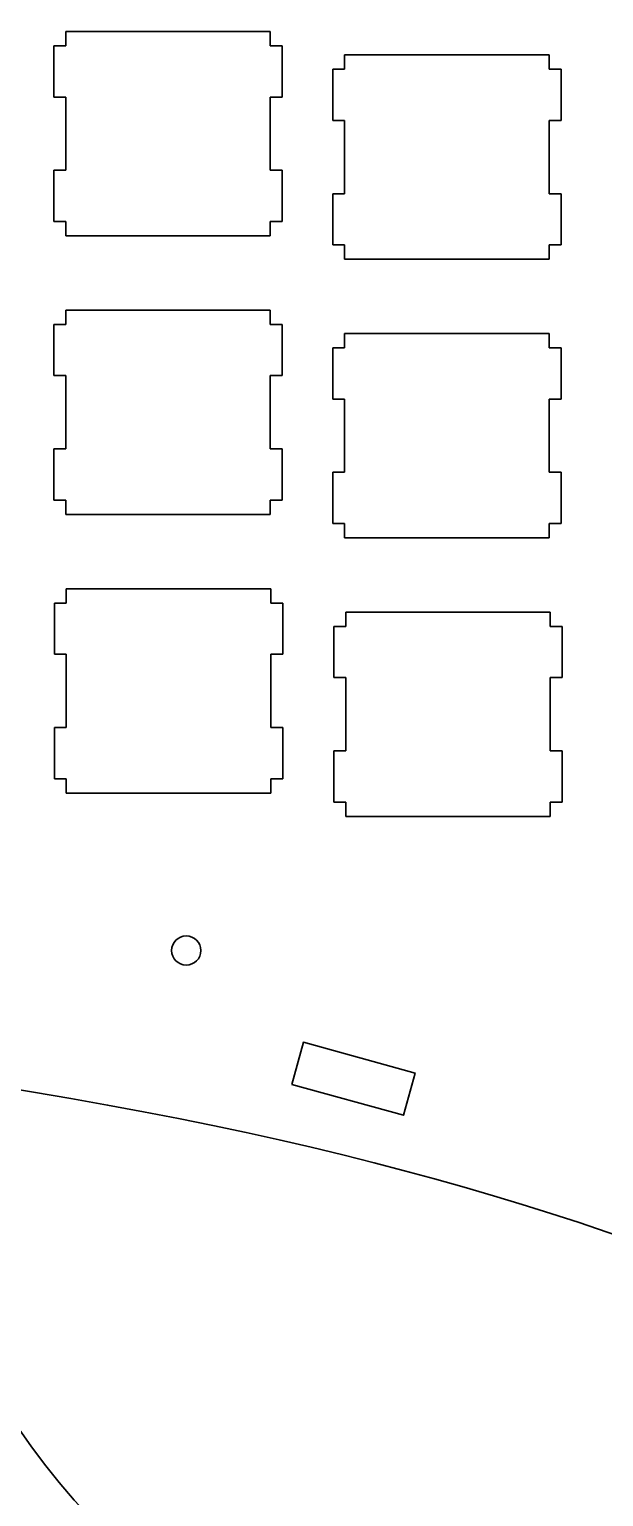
# Model space of a CAD drawing. Header units: inches. Extents: x -169 to 386, y -355 to 50.
# Drawn here: x -43.8 to -4.6, y -139.5 to -39.2 of the extents above; entities that cross this region are included whole.
import ezdxf

# ---------------------------------------------------------------- set-up
doc = ezdxf.new("R2010")
doc.units = ezdxf.units.IN
doc.header["$MEASUREMENT"] = 0
doc.layers.add('Lager 1', color=7, linetype='Continuous')

# ---------------------------------------------------------------- blocks, each defined once
blk = doc.blocks.new('block 3')
at = {"layer": 'Lager 1', "color": 178, "lineweight": 35, "true_color": 0x000001}
blk.add_open_spline([(-116.37, -95.12), (-116.37, -40.83), (-119.39, -2.15), (-119.39, -0.94), (-119.39, 0.26), (-119.28, 1.45), (-116.99, 1.45), (-114.7, 1.45), (-66.13, 1.62), (-63.72, 1.62), (-61.31, 1.62), (-61.14, 2.59), (-61.14, 4.21), (-61.14, 4.21), (-61.14, 4.42), (-61.14, 4.42), (-61.14, 5.52), (-60.24, 6.42), (-59.14, 6.42), (-59.14, 6.42), (-36.09, 6.42), (-36.09, 6.42), (-36.09, 6.42), (-35.55, 6.42), (-35.55, 6.42), (-34.45, 6.42), (-33.55, 7.31), (-33.55, 8.42), (-33.55, 8.42), (-33.55, 22.76), (-33.55, 22.76), (-33.55, 23.86), (-32.66, 24.75), (-31.55, 24.75), (-31.55, 24.75), (-1.09, 24.75), (-1.09, 24.75), (0.01, 24.75), (0.9, 23.86), (0.9, 22.76), (0.91, 19.09), (0.93, 11.78), (0.93, 9.22), (0.94, 8.59), (1.45, 8.08), (2.08, 8.08), (2.08, 8.08), (15.49, 8.08), (15.49, 8.08), (15.8, 8.08), (16.09, 8.2), (16.3, 8.42), (16.52, 8.64), (16.64, 8.92), (16.64, 9.23), (16.64, 11.33), (16.66, 20.17), (16.66, 22.67), (16.66, 23.14), (16.82, 23.59), (17.11, 23.96), (17.11, 23.96), (17.14, 23.99), (17.14, 23.99), (17.52, 24.47), (18.1, 24.75), (18.71, 24.75), (21.3, 24.75), (31.95, 24.75), (35.33, 24.75), (35.98, 24.75), (36.62, 24.61), (37.2, 24.33), (37.77, 24.05), (38.28, 23.65), (38.69, 23.14), (39.23, 22.47), (39.53, 21.67), (39.63, 20.82), (43.72, -15.01), (49.04, -67.49), (79.8, -81.73), (82.13, -82.81), (82.05, -84.36), (81.34, -85.95), (81.34, -85.95), (58.36, -134.18), (53.5, -144.29), (53.02, -145.27), (51.85, -145.69), (50.86, -145.23), (-2.7, -120.66), (-16.1, -111.54), (-107.22, -105.04), (-115.19, -104.47), (-116.37, -99.92), (-116.37, -95.12)], degree=3, knots=[0, 0, 0, 0, 1, 1, 1, 2, 2, 2, 3, 3, 3, 4, 4, 4, 5, 5, 5, 6, 6, 6, 7, 7, 7, 8, 8, 8, 9, 9, 9, 10, 10, 10, 11, 11, 11, 12, 12, 12, 13, 13, 13, 14, 14, 14, 15, 15, 15, 16, 16, 16, 17, 17, 17, 18, 18, 18, 19, 19, 19, 20, 20, 20, 21, 21, 21, 22, 22, 22, 23, 23, 23, 24, 24, 24, 25, 25, 25, 26, 26, 26, 27, 27, 27, 28, 28, 28, 29, 29, 29, 30, 30, 30, 31, 31, 31, 32, 32, 32, 32], dxfattribs=at)
blk = doc.blocks.new('block 8')
at = {"layer": 'Lager 1', "color": 178, "lineweight": 35, "true_color": 0x000001}
blk.add_open_spline([(-34.09, -102.17), (-34.09, -102.72), (-33.64, -103.17), (-33.09, -103.17), (-32.54, -103.17), (-32.09, -102.72), (-32.09, -102.17), (-32.09, -101.62), (-32.54, -101.17), (-33.09, -101.17), (-33.64, -101.17), (-34.09, -101.62), (-34.09, -102.17)], degree=3, knots=[0, 0, 0, 0, 1, 1, 1, 2, 2, 2, 3, 3, 3, 4, 4, 4, 4], dxfattribs=at)
blk = doc.blocks.new('block 11')
at = {"layer": 'Lager 1', "color": 178, "lineweight": 35, "true_color": 0x000001}
blk.add_lwpolyline([(-25.88, -111.33), (-18.25, -113.44), (-17.45, -110.55), (-25.08, -108.44), (-25.88, -111.33)], dxfattribs=at)
blk = doc.blocks.new('block 20')
at = {"layer": 'Lager 1', "color": 178, "lineweight": 35, "true_color": 0x000001}
blk.add_lwpolyline([(-25.88, -111.33), (-18.25, -113.44), (-17.45, -110.55), (-25.08, -108.44), (-25.88, -111.33)], dxfattribs=at)
blk = doc.blocks.new('block 83')
at = {"layer": 'Lager 1', "color": 178, "lineweight": 35, "true_color": 0x000001}
blk.add_lwpolyline([(-27.32, -77.43), (-41.29, -77.43)], dxfattribs=at)
blk = doc.blocks.new('block 84')
at = {"layer": 'Lager 1', "color": 178, "lineweight": 35, "true_color": 0x000001}
blk.add_lwpolyline([(-41.29, -77.43), (-41.29, -78.41)], dxfattribs=at)
blk = doc.blocks.new('block 85')
at = {"layer": 'Lager 1', "color": 178, "lineweight": 35, "true_color": 0x000001}
blk.add_lwpolyline([(-41.29, -78.41), (-42.1, -78.41)], dxfattribs=at)
blk = doc.blocks.new('block 86')
at = {"layer": 'Lager 1', "color": 178, "lineweight": 35, "true_color": 0x000001}
blk.add_lwpolyline([(-42.1, -78.41), (-42.1, -81.91)], dxfattribs=at)
blk = doc.blocks.new('block 87')
at = {"layer": 'Lager 1', "color": 178, "lineweight": 35, "true_color": 0x000001}
blk.add_lwpolyline([(-42.1, -81.91), (-41.29, -81.91)], dxfattribs=at)
blk = doc.blocks.new('block 88')
at = {"layer": 'Lager 1', "color": 178, "lineweight": 35, "true_color": 0x000001}
blk.add_lwpolyline([(-41.29, -81.91), (-41.29, -86.92)], dxfattribs=at)
blk = doc.blocks.new('block 89')
at = {"layer": 'Lager 1', "color": 178, "lineweight": 35, "true_color": 0x000001}
blk.add_lwpolyline([(-41.29, -86.92), (-42.1, -86.92)], dxfattribs=at)
blk = doc.blocks.new('block 90')
at = {"layer": 'Lager 1', "color": 178, "lineweight": 35, "true_color": 0x000001}
blk.add_lwpolyline([(-42.1, -86.92), (-42.1, -90.42)], dxfattribs=at)
blk = doc.blocks.new('block 91')
at = {"layer": 'Lager 1', "color": 178, "lineweight": 35, "true_color": 0x000001}
blk.add_lwpolyline([(-42.1, -90.42), (-41.29, -90.42)], dxfattribs=at)
blk = doc.blocks.new('block 92')
at = {"layer": 'Lager 1', "color": 178, "lineweight": 35, "true_color": 0x000001}
blk.add_lwpolyline([(-41.29, -90.42), (-41.29, -91.4)], dxfattribs=at)
blk = doc.blocks.new('block 93')
at = {"layer": 'Lager 1', "color": 178, "lineweight": 35, "true_color": 0x000001}
blk.add_lwpolyline([(-41.29, -91.4), (-27.32, -91.4)], dxfattribs=at)
blk = doc.blocks.new('block 94')
at = {"layer": 'Lager 1', "color": 178, "lineweight": 35, "true_color": 0x000001}
blk.add_lwpolyline([(-27.32, -91.4), (-27.32, -90.42)], dxfattribs=at)
blk = doc.blocks.new('block 95')
at = {"layer": 'Lager 1', "color": 178, "lineweight": 35, "true_color": 0x000001}
blk.add_lwpolyline([(-27.32, -90.42), (-26.5, -90.42)], dxfattribs=at)
blk = doc.blocks.new('block 96')
at = {"layer": 'Lager 1', "color": 178, "lineweight": 35, "true_color": 0x000001}
blk.add_lwpolyline([(-26.5, -90.42), (-26.5, -86.92)], dxfattribs=at)
blk = doc.blocks.new('block 97')
at = {"layer": 'Lager 1', "color": 178, "lineweight": 35, "true_color": 0x000001}
blk.add_lwpolyline([(-26.5, -86.92), (-27.32, -86.92)], dxfattribs=at)
blk = doc.blocks.new('block 98')
at = {"layer": 'Lager 1', "color": 178, "lineweight": 35, "true_color": 0x000001}
blk.add_lwpolyline([(-27.32, -86.92), (-27.32, -81.91)], dxfattribs=at)
blk = doc.blocks.new('block 99')
at = {"layer": 'Lager 1', "color": 178, "lineweight": 35, "true_color": 0x000001}
blk.add_lwpolyline([(-27.32, -81.91), (-26.5, -81.91)], dxfattribs=at)
blk = doc.blocks.new('block 100')
at = {"layer": 'Lager 1', "color": 178, "lineweight": 35, "true_color": 0x000001}
blk.add_lwpolyline([(-26.5, -81.91), (-26.5, -78.41)], dxfattribs=at)
blk = doc.blocks.new('block 101')
at = {"layer": 'Lager 1', "color": 178, "lineweight": 35, "true_color": 0x000001}
blk.add_lwpolyline([(-26.5, -78.41), (-27.32, -78.41)], dxfattribs=at)
blk = doc.blocks.new('block 102')
at = {"layer": 'Lager 1', "color": 178, "lineweight": 35, "true_color": 0x000001}
blk.add_lwpolyline([(-27.32, -78.41), (-27.32, -77.43)], dxfattribs=at)
blk = doc.blocks.new('block 103')
at = {"layer": 'Lager 1', "color": 178, "lineweight": 35, "true_color": 0x000001}
blk.add_lwpolyline([(-8.22, -79.03), (-22.19, -79.03)], dxfattribs=at)
blk = doc.blocks.new('block 104')
at = {"layer": 'Lager 1', "color": 178, "lineweight": 35, "true_color": 0x000001}
blk.add_lwpolyline([(-22.19, -79.03), (-22.19, -80.01)], dxfattribs=at)
blk = doc.blocks.new('block 105')
at = {"layer": 'Lager 1', "color": 178, "lineweight": 35, "true_color": 0x000001}
blk.add_lwpolyline([(-22.19, -80.01), (-23, -80.01)], dxfattribs=at)
blk = doc.blocks.new('block 106')
at = {"layer": 'Lager 1', "color": 178, "lineweight": 35, "true_color": 0x000001}
blk.add_lwpolyline([(-23, -80.01), (-23, -83.51)], dxfattribs=at)
blk = doc.blocks.new('block 107')
at = {"layer": 'Lager 1', "color": 178, "lineweight": 35, "true_color": 0x000001}
blk.add_lwpolyline([(-23, -83.51), (-22.19, -83.51)], dxfattribs=at)
blk = doc.blocks.new('block 108')
at = {"layer": 'Lager 1', "color": 178, "lineweight": 35, "true_color": 0x000001}
blk.add_lwpolyline([(-22.19, -83.51), (-22.19, -88.52)], dxfattribs=at)
blk = doc.blocks.new('block 109')
at = {"layer": 'Lager 1', "color": 178, "lineweight": 35, "true_color": 0x000001}
blk.add_lwpolyline([(-22.19, -88.52), (-23, -88.52)], dxfattribs=at)
blk = doc.blocks.new('block 110')
at = {"layer": 'Lager 1', "color": 178, "lineweight": 35, "true_color": 0x000001}
blk.add_lwpolyline([(-23, -88.52), (-23, -92.02)], dxfattribs=at)
blk = doc.blocks.new('block 111')
at = {"layer": 'Lager 1', "color": 178, "lineweight": 35, "true_color": 0x000001}
blk.add_lwpolyline([(-23, -92.02), (-22.19, -92.02)], dxfattribs=at)
blk = doc.blocks.new('block 112')
at = {"layer": 'Lager 1', "color": 178, "lineweight": 35, "true_color": 0x000001}
blk.add_lwpolyline([(-22.19, -92.02), (-22.19, -93)], dxfattribs=at)
blk = doc.blocks.new('block 113')
at = {"layer": 'Lager 1', "color": 178, "lineweight": 35, "true_color": 0x000001}
blk.add_lwpolyline([(-22.19, -93), (-8.22, -93)], dxfattribs=at)
blk = doc.blocks.new('block 114')
at = {"layer": 'Lager 1', "color": 178, "lineweight": 35, "true_color": 0x000001}
blk.add_lwpolyline([(-8.22, -93), (-8.22, -92.02)], dxfattribs=at)
blk = doc.blocks.new('block 115')
at = {"layer": 'Lager 1', "color": 178, "lineweight": 35, "true_color": 0x000001}
blk.add_lwpolyline([(-8.22, -92.02), (-7.41, -92.02)], dxfattribs=at)
blk = doc.blocks.new('block 116')
at = {"layer": 'Lager 1', "color": 178, "lineweight": 35, "true_color": 0x000001}
blk.add_lwpolyline([(-7.41, -92.02), (-7.41, -88.52)], dxfattribs=at)
blk = doc.blocks.new('block 117')
at = {"layer": 'Lager 1', "color": 178, "lineweight": 35, "true_color": 0x000001}
blk.add_lwpolyline([(-7.41, -88.52), (-8.22, -88.52)], dxfattribs=at)
blk = doc.blocks.new('block 118')
at = {"layer": 'Lager 1', "color": 178, "lineweight": 35, "true_color": 0x000001}
blk.add_lwpolyline([(-8.22, -88.52), (-8.22, -83.51)], dxfattribs=at)
blk = doc.blocks.new('block 119')
at = {"layer": 'Lager 1', "color": 178, "lineweight": 35, "true_color": 0x000001}
blk.add_lwpolyline([(-8.22, -83.51), (-7.41, -83.51)], dxfattribs=at)
blk = doc.blocks.new('block 120')
at = {"layer": 'Lager 1', "color": 178, "lineweight": 35, "true_color": 0x000001}
blk.add_lwpolyline([(-7.41, -83.51), (-7.41, -80.01)], dxfattribs=at)
blk = doc.blocks.new('block 121')
at = {"layer": 'Lager 1', "color": 178, "lineweight": 35, "true_color": 0x000001}
blk.add_lwpolyline([(-7.41, -80.01), (-8.22, -80.01)], dxfattribs=at)
blk = doc.blocks.new('block 122')
at = {"layer": 'Lager 1', "color": 178, "lineweight": 35, "true_color": 0x000001}
blk.add_lwpolyline([(-8.22, -80.01), (-8.22, -79.03)], dxfattribs=at)
blk = doc.blocks.new('block 163')
at = {"layer": 'Lager 1', "color": 178, "lineweight": 35, "true_color": 0x000001}
blk.add_lwpolyline([(-27.35, -58.38), (-41.32, -58.38)], dxfattribs=at)
blk = doc.blocks.new('block 164')
at = {"layer": 'Lager 1', "color": 178, "lineweight": 35, "true_color": 0x000001}
blk.add_lwpolyline([(-41.32, -58.38), (-41.32, -59.36)], dxfattribs=at)
blk = doc.blocks.new('block 165')
at = {"layer": 'Lager 1', "color": 178, "lineweight": 35, "true_color": 0x000001}
blk.add_lwpolyline([(-41.32, -59.36), (-42.13, -59.36)], dxfattribs=at)
blk = doc.blocks.new('block 166')
at = {"layer": 'Lager 1', "color": 178, "lineweight": 35, "true_color": 0x000001}
blk.add_lwpolyline([(-42.13, -59.36), (-42.13, -62.86)], dxfattribs=at)
blk = doc.blocks.new('block 167')
at = {"layer": 'Lager 1', "color": 178, "lineweight": 35, "true_color": 0x000001}
blk.add_lwpolyline([(-42.13, -62.86), (-41.32, -62.86)], dxfattribs=at)
blk = doc.blocks.new('block 168')
at = {"layer": 'Lager 1', "color": 178, "lineweight": 35, "true_color": 0x000001}
blk.add_lwpolyline([(-41.32, -62.86), (-41.32, -67.87)], dxfattribs=at)
blk = doc.blocks.new('block 169')
at = {"layer": 'Lager 1', "color": 178, "lineweight": 35, "true_color": 0x000001}
blk.add_lwpolyline([(-41.32, -67.87), (-42.13, -67.87)], dxfattribs=at)
blk = doc.blocks.new('block 170')
at = {"layer": 'Lager 1', "color": 178, "lineweight": 35, "true_color": 0x000001}
blk.add_lwpolyline([(-42.13, -67.87), (-42.13, -71.37)], dxfattribs=at)
blk = doc.blocks.new('block 171')
at = {"layer": 'Lager 1', "color": 178, "lineweight": 35, "true_color": 0x000001}
blk.add_lwpolyline([(-42.13, -71.37), (-41.32, -71.37)], dxfattribs=at)
blk = doc.blocks.new('block 172')
at = {"layer": 'Lager 1', "color": 178, "lineweight": 35, "true_color": 0x000001}
blk.add_lwpolyline([(-41.32, -71.37), (-41.32, -72.35)], dxfattribs=at)
blk = doc.blocks.new('block 173')
at = {"layer": 'Lager 1', "color": 178, "lineweight": 35, "true_color": 0x000001}
blk.add_lwpolyline([(-41.32, -72.35), (-27.35, -72.35)], dxfattribs=at)
blk = doc.blocks.new('block 174')
at = {"layer": 'Lager 1', "color": 178, "lineweight": 35, "true_color": 0x000001}
blk.add_lwpolyline([(-27.35, -72.35), (-27.35, -71.37)], dxfattribs=at)
blk = doc.blocks.new('block 175')
at = {"layer": 'Lager 1', "color": 178, "lineweight": 35, "true_color": 0x000001}
blk.add_lwpolyline([(-27.35, -71.37), (-26.53, -71.37)], dxfattribs=at)
blk = doc.blocks.new('block 176')
at = {"layer": 'Lager 1', "color": 178, "lineweight": 35, "true_color": 0x000001}
blk.add_lwpolyline([(-26.53, -71.37), (-26.53, -67.87)], dxfattribs=at)
blk = doc.blocks.new('block 177')
at = {"layer": 'Lager 1', "color": 178, "lineweight": 35, "true_color": 0x000001}
blk.add_lwpolyline([(-26.53, -67.87), (-27.35, -67.87)], dxfattribs=at)
blk = doc.blocks.new('block 178')
at = {"layer": 'Lager 1', "color": 178, "lineweight": 35, "true_color": 0x000001}
blk.add_lwpolyline([(-27.35, -67.87), (-27.35, -62.86)], dxfattribs=at)
blk = doc.blocks.new('block 179')
at = {"layer": 'Lager 1', "color": 178, "lineweight": 35, "true_color": 0x000001}
blk.add_lwpolyline([(-27.35, -62.86), (-26.53, -62.86)], dxfattribs=at)
blk = doc.blocks.new('block 180')
at = {"layer": 'Lager 1', "color": 178, "lineweight": 35, "true_color": 0x000001}
blk.add_lwpolyline([(-26.53, -62.86), (-26.53, -59.36)], dxfattribs=at)
blk = doc.blocks.new('block 181')
at = {"layer": 'Lager 1', "color": 178, "lineweight": 35, "true_color": 0x000001}
blk.add_lwpolyline([(-26.53, -59.36), (-27.35, -59.36)], dxfattribs=at)
blk = doc.blocks.new('block 182')
at = {"layer": 'Lager 1', "color": 178, "lineweight": 35, "true_color": 0x000001}
blk.add_lwpolyline([(-27.35, -59.36), (-27.35, -58.38)], dxfattribs=at)
blk = doc.blocks.new('block 183')
at = {"layer": 'Lager 1', "color": 178, "lineweight": 35, "true_color": 0x000001}
blk.add_lwpolyline([(-8.3, -59.98), (-22.27, -59.98)], dxfattribs=at)
blk = doc.blocks.new('block 184')
at = {"layer": 'Lager 1', "color": 178, "lineweight": 35, "true_color": 0x000001}
blk.add_lwpolyline([(-22.27, -59.98), (-22.27, -60.96)], dxfattribs=at)
blk = doc.blocks.new('block 185')
at = {"layer": 'Lager 1', "color": 178, "lineweight": 35, "true_color": 0x000001}
blk.add_lwpolyline([(-22.27, -60.96), (-23.08, -60.96)], dxfattribs=at)
blk = doc.blocks.new('block 186')
at = {"layer": 'Lager 1', "color": 178, "lineweight": 35, "true_color": 0x000001}
blk.add_lwpolyline([(-23.08, -60.96), (-23.08, -64.46)], dxfattribs=at)
blk = doc.blocks.new('block 187')
at = {"layer": 'Lager 1', "color": 178, "lineweight": 35, "true_color": 0x000001}
blk.add_lwpolyline([(-23.08, -64.46), (-22.27, -64.46)], dxfattribs=at)
blk = doc.blocks.new('block 188')
at = {"layer": 'Lager 1', "color": 178, "lineweight": 35, "true_color": 0x000001}
blk.add_lwpolyline([(-22.27, -64.46), (-22.27, -69.47)], dxfattribs=at)
blk = doc.blocks.new('block 189')
at = {"layer": 'Lager 1', "color": 178, "lineweight": 35, "true_color": 0x000001}
blk.add_lwpolyline([(-22.27, -69.47), (-23.08, -69.47)], dxfattribs=at)
blk = doc.blocks.new('block 190')
at = {"layer": 'Lager 1', "color": 178, "lineweight": 35, "true_color": 0x000001}
blk.add_lwpolyline([(-23.08, -69.47), (-23.08, -72.97)], dxfattribs=at)
blk = doc.blocks.new('block 191')
at = {"layer": 'Lager 1', "color": 178, "lineweight": 35, "true_color": 0x000001}
blk.add_lwpolyline([(-23.08, -72.97), (-22.27, -72.97)], dxfattribs=at)
blk = doc.blocks.new('block 192')
at = {"layer": 'Lager 1', "color": 178, "lineweight": 35, "true_color": 0x000001}
blk.add_lwpolyline([(-22.27, -72.97), (-22.27, -73.95)], dxfattribs=at)
blk = doc.blocks.new('block 193')
at = {"layer": 'Lager 1', "color": 178, "lineweight": 35, "true_color": 0x000001}
blk.add_lwpolyline([(-22.27, -73.95), (-8.3, -73.95)], dxfattribs=at)
blk = doc.blocks.new('block 194')
at = {"layer": 'Lager 1', "color": 178, "lineweight": 35, "true_color": 0x000001}
blk.add_lwpolyline([(-8.3, -73.95), (-8.3, -72.97)], dxfattribs=at)
blk = doc.blocks.new('block 195')
at = {"layer": 'Lager 1', "color": 178, "lineweight": 35, "true_color": 0x000001}
blk.add_lwpolyline([(-8.3, -72.97), (-7.48, -72.97)], dxfattribs=at)
blk = doc.blocks.new('block 196')
at = {"layer": 'Lager 1', "color": 178, "lineweight": 35, "true_color": 0x000001}
blk.add_lwpolyline([(-7.48, -72.97), (-7.48, -69.47)], dxfattribs=at)
blk = doc.blocks.new('block 197')
at = {"layer": 'Lager 1', "color": 178, "lineweight": 35, "true_color": 0x000001}
blk.add_lwpolyline([(-7.48, -69.47), (-8.3, -69.47)], dxfattribs=at)
blk = doc.blocks.new('block 198')
at = {"layer": 'Lager 1', "color": 178, "lineweight": 35, "true_color": 0x000001}
blk.add_lwpolyline([(-8.3, -69.47), (-8.3, -64.46)], dxfattribs=at)
blk = doc.blocks.new('block 199')
at = {"layer": 'Lager 1', "color": 178, "lineweight": 35, "true_color": 0x000001}
blk.add_lwpolyline([(-8.3, -64.46), (-7.48, -64.46)], dxfattribs=at)
blk = doc.blocks.new('block 200')
at = {"layer": 'Lager 1', "color": 178, "lineweight": 35, "true_color": 0x000001}
blk.add_lwpolyline([(-7.48, -64.46), (-7.48, -60.96)], dxfattribs=at)
blk = doc.blocks.new('block 201')
at = {"layer": 'Lager 1', "color": 178, "lineweight": 35, "true_color": 0x000001}
blk.add_lwpolyline([(-7.48, -60.96), (-8.3, -60.96)], dxfattribs=at)
blk = doc.blocks.new('block 202')
at = {"layer": 'Lager 1', "color": 178, "lineweight": 35, "true_color": 0x000001}
blk.add_lwpolyline([(-8.3, -60.96), (-8.3, -59.98)], dxfattribs=at)
blk = doc.blocks.new('block 343')
at = {"layer": 'Lager 1', "color": 178, "lineweight": 35, "true_color": 0x000001}
blk.add_lwpolyline([(-27.35, -39.33), (-41.32, -39.33)], dxfattribs=at)
blk = doc.blocks.new('block 344')
at = {"layer": 'Lager 1', "color": 178, "lineweight": 35, "true_color": 0x000001}
blk.add_lwpolyline([(-41.32, -39.33), (-41.32, -40.31)], dxfattribs=at)
blk = doc.blocks.new('block 345')
at = {"layer": 'Lager 1', "color": 178, "lineweight": 35, "true_color": 0x000001}
blk.add_lwpolyline([(-41.32, -40.31), (-42.13, -40.31)], dxfattribs=at)
blk = doc.blocks.new('block 346')
at = {"layer": 'Lager 1', "color": 178, "lineweight": 35, "true_color": 0x000001}
blk.add_lwpolyline([(-42.13, -40.31), (-42.13, -43.81)], dxfattribs=at)
blk = doc.blocks.new('block 347')
at = {"layer": 'Lager 1', "color": 178, "lineweight": 35, "true_color": 0x000001}
blk.add_lwpolyline([(-42.13, -43.81), (-41.32, -43.81)], dxfattribs=at)
blk = doc.blocks.new('block 348')
at = {"layer": 'Lager 1', "color": 178, "lineweight": 35, "true_color": 0x000001}
blk.add_lwpolyline([(-41.32, -43.81), (-41.32, -48.82)], dxfattribs=at)
blk = doc.blocks.new('block 349')
at = {"layer": 'Lager 1', "color": 178, "lineweight": 35, "true_color": 0x000001}
blk.add_lwpolyline([(-41.32, -48.82), (-42.13, -48.82)], dxfattribs=at)
blk = doc.blocks.new('block 350')
at = {"layer": 'Lager 1', "color": 178, "lineweight": 35, "true_color": 0x000001}
blk.add_lwpolyline([(-42.13, -48.82), (-42.13, -52.32)], dxfattribs=at)
blk = doc.blocks.new('block 351')
at = {"layer": 'Lager 1', "color": 178, "lineweight": 35, "true_color": 0x000001}
blk.add_lwpolyline([(-42.13, -52.32), (-41.32, -52.32)], dxfattribs=at)
blk = doc.blocks.new('block 352')
at = {"layer": 'Lager 1', "color": 178, "lineweight": 35, "true_color": 0x000001}
blk.add_lwpolyline([(-41.32, -52.32), (-41.32, -53.3)], dxfattribs=at)
blk = doc.blocks.new('block 353')
at = {"layer": 'Lager 1', "color": 178, "lineweight": 35, "true_color": 0x000001}
blk.add_lwpolyline([(-41.32, -53.3), (-27.35, -53.3)], dxfattribs=at)
blk = doc.blocks.new('block 354')
at = {"layer": 'Lager 1', "color": 178, "lineweight": 35, "true_color": 0x000001}
blk.add_lwpolyline([(-27.35, -53.3), (-27.35, -52.32)], dxfattribs=at)
blk = doc.blocks.new('block 355')
at = {"layer": 'Lager 1', "color": 178, "lineweight": 35, "true_color": 0x000001}
blk.add_lwpolyline([(-27.35, -52.32), (-26.53, -52.32)], dxfattribs=at)
blk = doc.blocks.new('block 356')
at = {"layer": 'Lager 1', "color": 178, "lineweight": 35, "true_color": 0x000001}
blk.add_lwpolyline([(-26.53, -52.32), (-26.53, -48.82)], dxfattribs=at)
blk = doc.blocks.new('block 357')
at = {"layer": 'Lager 1', "color": 178, "lineweight": 35, "true_color": 0x000001}
blk.add_lwpolyline([(-26.53, -48.82), (-27.35, -48.82)], dxfattribs=at)
blk = doc.blocks.new('block 358')
at = {"layer": 'Lager 1', "color": 178, "lineweight": 35, "true_color": 0x000001}
blk.add_lwpolyline([(-27.35, -48.82), (-27.35, -43.81)], dxfattribs=at)
blk = doc.blocks.new('block 359')
at = {"layer": 'Lager 1', "color": 178, "lineweight": 35, "true_color": 0x000001}
blk.add_lwpolyline([(-27.35, -43.81), (-26.53, -43.81)], dxfattribs=at)
blk = doc.blocks.new('block 360')
at = {"layer": 'Lager 1', "color": 178, "lineweight": 35, "true_color": 0x000001}
blk.add_lwpolyline([(-26.53, -43.81), (-26.53, -40.31)], dxfattribs=at)
blk = doc.blocks.new('block 361')
at = {"layer": 'Lager 1', "color": 178, "lineweight": 35, "true_color": 0x000001}
blk.add_lwpolyline([(-26.53, -40.31), (-27.35, -40.31)], dxfattribs=at)
blk = doc.blocks.new('block 362')
at = {"layer": 'Lager 1', "color": 178, "lineweight": 35, "true_color": 0x000001}
blk.add_lwpolyline([(-27.35, -40.31), (-27.35, -39.33)], dxfattribs=at)
blk = doc.blocks.new('block 363')
at = {"layer": 'Lager 1', "color": 178, "lineweight": 35, "true_color": 0x000001}
blk.add_lwpolyline([(-8.3, -40.93), (-22.27, -40.93)], dxfattribs=at)
blk = doc.blocks.new('block 364')
at = {"layer": 'Lager 1', "color": 178, "lineweight": 35, "true_color": 0x000001}
blk.add_lwpolyline([(-22.27, -40.93), (-22.27, -41.91)], dxfattribs=at)
blk = doc.blocks.new('block 365')
at = {"layer": 'Lager 1', "color": 178, "lineweight": 35, "true_color": 0x000001}
blk.add_lwpolyline([(-22.27, -41.91), (-23.08, -41.91)], dxfattribs=at)
blk = doc.blocks.new('block 366')
at = {"layer": 'Lager 1', "color": 178, "lineweight": 35, "true_color": 0x000001}
blk.add_lwpolyline([(-23.08, -41.91), (-23.08, -45.41)], dxfattribs=at)
blk = doc.blocks.new('block 367')
at = {"layer": 'Lager 1', "color": 178, "lineweight": 35, "true_color": 0x000001}
blk.add_lwpolyline([(-23.08, -45.41), (-22.27, -45.41)], dxfattribs=at)
blk = doc.blocks.new('block 368')
at = {"layer": 'Lager 1', "color": 178, "lineweight": 35, "true_color": 0x000001}
blk.add_lwpolyline([(-22.27, -45.41), (-22.27, -50.42)], dxfattribs=at)
blk = doc.blocks.new('block 369')
at = {"layer": 'Lager 1', "color": 178, "lineweight": 35, "true_color": 0x000001}
blk.add_lwpolyline([(-22.27, -50.42), (-23.08, -50.42)], dxfattribs=at)
blk = doc.blocks.new('block 370')
at = {"layer": 'Lager 1', "color": 178, "lineweight": 35, "true_color": 0x000001}
blk.add_lwpolyline([(-23.08, -50.42), (-23.08, -53.92)], dxfattribs=at)
blk = doc.blocks.new('block 371')
at = {"layer": 'Lager 1', "color": 178, "lineweight": 35, "true_color": 0x000001}
blk.add_lwpolyline([(-23.08, -53.92), (-22.27, -53.92)], dxfattribs=at)
blk = doc.blocks.new('block 372')
at = {"layer": 'Lager 1', "color": 178, "lineweight": 35, "true_color": 0x000001}
blk.add_lwpolyline([(-22.27, -53.92), (-22.27, -54.9)], dxfattribs=at)
blk = doc.blocks.new('block 373')
at = {"layer": 'Lager 1', "color": 178, "lineweight": 35, "true_color": 0x000001}
blk.add_lwpolyline([(-22.27, -54.9), (-8.3, -54.9)], dxfattribs=at)
blk = doc.blocks.new('block 374')
at = {"layer": 'Lager 1', "color": 178, "lineweight": 35, "true_color": 0x000001}
blk.add_lwpolyline([(-8.3, -54.9), (-8.3, -53.92)], dxfattribs=at)
blk = doc.blocks.new('block 375')
at = {"layer": 'Lager 1', "color": 178, "lineweight": 35, "true_color": 0x000001}
blk.add_lwpolyline([(-8.3, -53.92), (-7.48, -53.92)], dxfattribs=at)
blk = doc.blocks.new('block 376')
at = {"layer": 'Lager 1', "color": 178, "lineweight": 35, "true_color": 0x000001}
blk.add_lwpolyline([(-7.48, -53.92), (-7.48, -50.42)], dxfattribs=at)
blk = doc.blocks.new('block 377')
at = {"layer": 'Lager 1', "color": 178, "lineweight": 35, "true_color": 0x000001}
blk.add_lwpolyline([(-7.48, -50.42), (-8.3, -50.42)], dxfattribs=at)
blk = doc.blocks.new('block 378')
at = {"layer": 'Lager 1', "color": 178, "lineweight": 35, "true_color": 0x000001}
blk.add_lwpolyline([(-8.3, -50.42), (-8.3, -45.41)], dxfattribs=at)
blk = doc.blocks.new('block 379')
at = {"layer": 'Lager 1', "color": 178, "lineweight": 35, "true_color": 0x000001}
blk.add_lwpolyline([(-8.3, -45.41), (-7.48, -45.41)], dxfattribs=at)
blk = doc.blocks.new('block 380')
at = {"layer": 'Lager 1', "color": 178, "lineweight": 35, "true_color": 0x000001}
blk.add_lwpolyline([(-7.48, -45.41), (-7.48, -41.91)], dxfattribs=at)
blk = doc.blocks.new('block 381')
at = {"layer": 'Lager 1', "color": 178, "lineweight": 35, "true_color": 0x000001}
blk.add_lwpolyline([(-7.48, -41.91), (-8.3, -41.91)], dxfattribs=at)
blk = doc.blocks.new('block 382')
at = {"layer": 'Lager 1', "color": 178, "lineweight": 35, "true_color": 0x000001}
blk.add_lwpolyline([(-8.3, -41.91), (-8.3, -40.93)], dxfattribs=at)
blk = doc.blocks.new('block 2')
at = {"layer": 'Lager 1'}
for name in ['block 3', 'block 343', 'block 344', 'block 362', 'block 345', 'block 346', 'block 361', 'block 360', 'block 363', 'block 364', 'block 382', 'block 365', 'block 366', 'block 381', 'block 380', 'block 347', 'block 348', 'block 358', 'block 359', 'block 367', 'block 368', 'block 378', 'block 379', 'block 349', 'block 350', 'block 357', 'block 356', 'block 369', 'block 370', 'block 377', 'block 376', 'block 351', 'block 352', 'block 354', 'block 355', 'block 353', 'block 371', 'block 372', 'block 374', 'block 375', 'block 373', 'block 163', 'block 164', 'block 182', 'block 165', 'block 166', 'block 181', 'block 180', 'block 183', 'block 184', 'block 202', 'block 185', 'block 186', 'block 201', 'block 200', 'block 167', 'block 168', 'block 178', 'block 179', 'block 187', 'block 188', 'block 198', 'block 199', 'block 169', 'block 170', 'block 177', 'block 176', 'block 189', 'block 190', 'block 197', 'block 196', 'block 171', 'block 172', 'block 174', 'block 175', 'block 173', 'block 191', 'block 192', 'block 194', 'block 195', 'block 193', 'block 83', 'block 84', 'block 102', 'block 85', 'block 86', 'block 101', 'block 100', 'block 103', 'block 104', 'block 122', 'block 105', 'block 106', 'block 121', 'block 120', 'block 87', 'block 88', 'block 98', 'block 99', 'block 107', 'block 108', 'block 118', 'block 119', 'block 89', 'block 90', 'block 97', 'block 96', 'block 109', 'block 110', 'block 117', 'block 116', 'block 91', 'block 92', 'block 94', 'block 95', 'block 93', 'block 111', 'block 112', 'block 114', 'block 115', 'block 113', 'block 8', 'block 11', 'block 20']:
    blk.add_blockref(name, (0, 0), dxfattribs=at)
blk = doc.blocks.new('block 767')
at = {"layer": 'Lager 1', "color": 178, "lineweight": 35, "true_color": 0x000001}
blk.add_open_spline([(-79.5, -320.56), (-25.31, -323.77), (16.71, -332.11), (17.91, -332.22), (17.91, -332.22), (34.72, -334.37), (36.38, -334.55), (38.61, -334.79), (39.64, -333.79), (39.79, -332.16), (40.1, -328.91), (52.99, -183.39), (53.29, -180.03), (53.41, -178.73), (52.92, -177.44), (51.98, -176.54), (51.37, -175.95), (50.58, -175.58), (49.75, -175.4), (14.43, -168.16), (-37.38, -158.23), (-48.86, -126.33), (-49.72, -123.92), (-51.28, -123.86), (-52.92, -124.43), (-52.92, -124.43), (-102.99, -143.06), (-113.49, -147.02), (-114.51, -147.4), (-115.03, -148.54), (-114.66, -149.56), (-94.91, -205.09), (-87.01, -219.24), (-88.57, -310.57), (-88.71, -318.56), (-84.28, -320.14), (-79.5, -320.56)], degree=3, knots=[0, 0, 0, 0, 1, 1, 1, 2, 2, 2, 3, 3, 3, 4, 4, 4, 5, 5, 5, 6, 6, 6, 7, 7, 7, 8, 8, 8, 9, 9, 9, 10, 10, 10, 11, 11, 11, 12, 12, 12, 12], dxfattribs=at)
blk = doc.blocks.new('block 766')
at = {"layer": 'Lager 1'}
blk.add_blockref('block 767', (0, 0), dxfattribs=at)

msp = doc.modelspace()

# ---------------------------------------------------------------- block references
at = {"layer": 'Lager 1'}
for name in ['block 2', 'block 766']:
    msp.add_blockref(name, (0, 0), dxfattribs=at)

doc.saveas('drawing.dxf')
